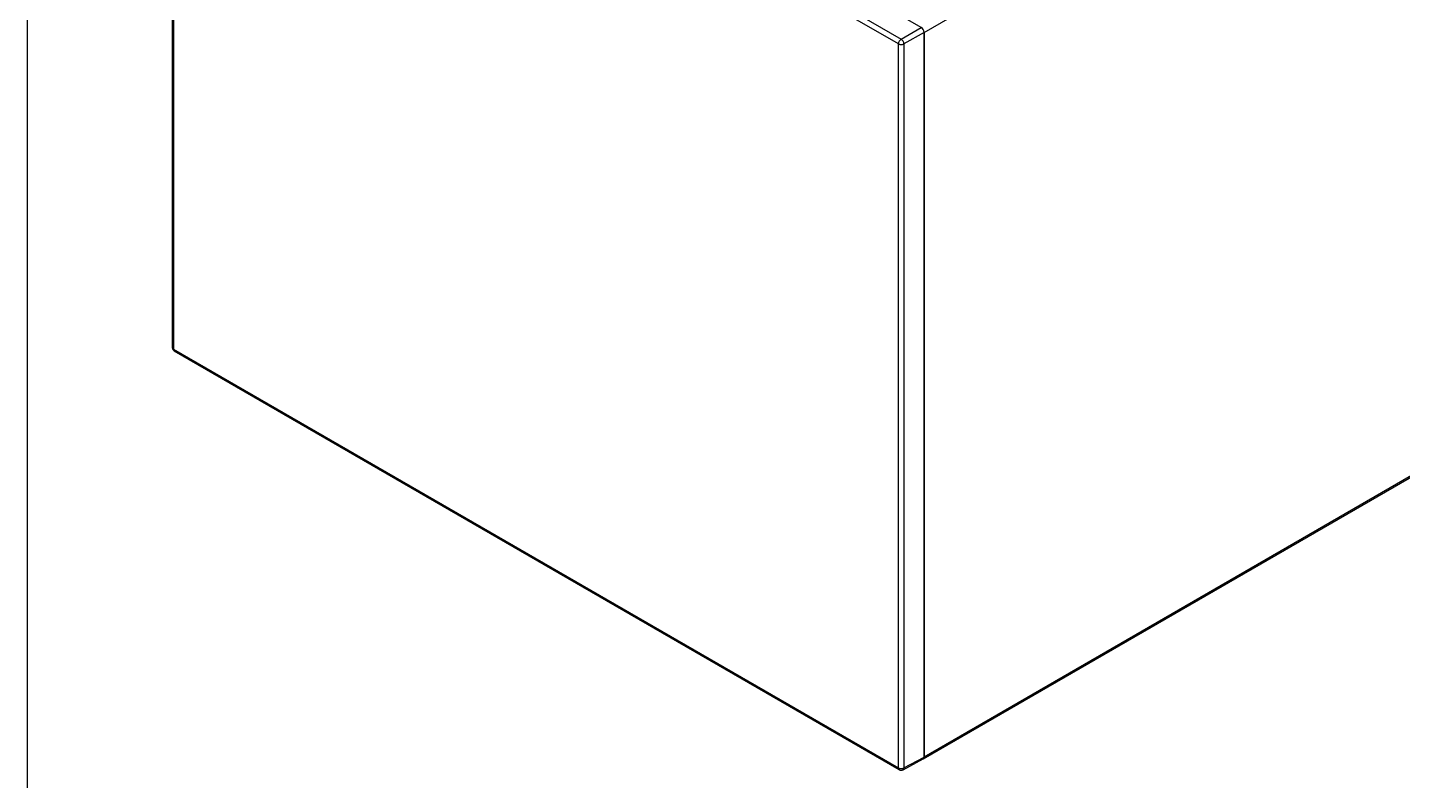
# Model space of a CAD drawing. Extents: x 0 to 8.27, y -9.61 to 0.
# Drawn here: x 0 to 3.457, y -5.663 to -3.771 of the extents above; entities that cross this region are included whole.
import ezdxf

# ---------------------------------------------------------------- set-up
doc = ezdxf.new("R2010")
doc.units = 0
doc.header["$LTSCALE"] = 0.5
doc.header["$MEASUREMENT"] = 0
for name, color, linetype in [('Dimension', 10, 'CONTINUOUS'), ('End Cap', 92, 'CONTINUOUS'), ('Housing', 150, 'CONTINUOUS')]:
    doc.layers.add(name, color=color, linetype=linetype)
doc.layers.add('Text-Unprinted', color=131, linetype='CONTINUOUS', plot=False)

msp = doc.modelspace()

# ---------------------------------------------------------------- linework, layer by layer
at = {"layer": 'Dimension', "transparency": 16777216}
msp.add_open_spline([(2.7163, -1.9373), (3.089, -2.154), (3.5611, -3.1088), (3.3153, -4.3756), (4.7137, -4.7375)], degree=3, knots=[0.424355, 0.424355, 0.424355, 0.424355, 1, 2, 2, 2, 2], dxfattribs=at)
at = {"layer": 'End Cap', "transparency": 16777216}
for p, q in [((2.2471, -3.7713), (0.4227, -2.7181)), ((0.3641, -2.7563), (0.3641, -4.5752)), ((2.1896, -3.8126), (0.367, -2.7604)), ((0.367, -2.7604), (0.367, -4.5793)), ((0.374, -2.7482), (2.1966, -3.8004)), ((2.1966, -3.8004), (2.2471, -3.7713)), ((2.2541, -3.7835), (2.2037, -3.8126)), ((2.2541, -3.7835), (2.2541, -5.6044)), ((2.1896, -5.6315), (2.1896, -3.8126)), ((2.2037, -3.8126), (2.2037, -5.6315)), ((0.367, -4.5793), (2.1896, -5.6315)), ((0.3691, -4.5839), (2.1917, -5.636)), ((2.2015, -5.6362), (2.252, -5.609)), ((2.2037, -5.6315), (2.2541, -5.6044))]:
    msp.add_line(p, q, dxfattribs=at)
for centre, radius, start, end in [((2.205, -3.8133), 0.0154, 123.2297, 177.3477), ((2.1878, -3.8136), 0.0159, 3.5222, 56.4778), ((2.1967, -3.7989), 0.0154, 242.6565, 296.7662), ((0.3741, -4.5752), 0.01, 180, 240.0027), ((0.3689, -4.5749), 0.0048, 184.1293, 247.1908), ((0.3718, -4.5799), 0.0048, 172.814, 235.8738), ((2.1967, -5.6178), 0.0154, 242.6565, 296.7662), ((2.1946, -5.632), 0.00494, 173.763, 234.9248), ((2.1987, -5.632), 0.00501, 303.6566, 5.5302), ((2.1967, -5.6274), 0.01, 240.0027, 298.2656)]:
    msp.add_arc(centre, radius, start, end, dxfattribs=at)
msp.add_ellipse((2.2471, -3.7794), major_axis=(-0.005, 0.00866), ratio=0.577557, start_param=3.927224, end_param=5.497716, dxfattribs=at)
at = {"layer": 'Housing', "transparency": 16777216}
for p, q in [((2.2541, -3.7835), (3.376, -3.1359)), ((2.2541, -5.6044), (2.2541, -3.7835)), ((2.2521, -5.6089), (4.1349, -4.522)), ((4.1319, -4.5204), (2.2541, -5.6044))]:
    msp.add_line(p, q, dxfattribs=at)
for centre, radius, start, end in [((2.2388, -3.7842), 0.0154, 2.6055, 57.3945), ((2.2494, -5.605), 0.0048, 304.0564, 7.2558)]:
    msp.add_arc(centre, radius, start, end, dxfattribs=at)
msp.add_ellipse((2.2471, -5.6003), major_axis=(-0.005, 0.00866), ratio=0.577206, start_param=3.124143, end_param=3.92692, dxfattribs=at)
at = {"layer": 'Text-Unprinted', "ltscale": 0.5, "transparency": 16777216}
msp.add_lwpolyline([(0, 0), (8.268, 0), (8.268, -9.6084), (0, -9.6084)], close=True, dxfattribs=at)

doc.saveas('drawing.dxf')
